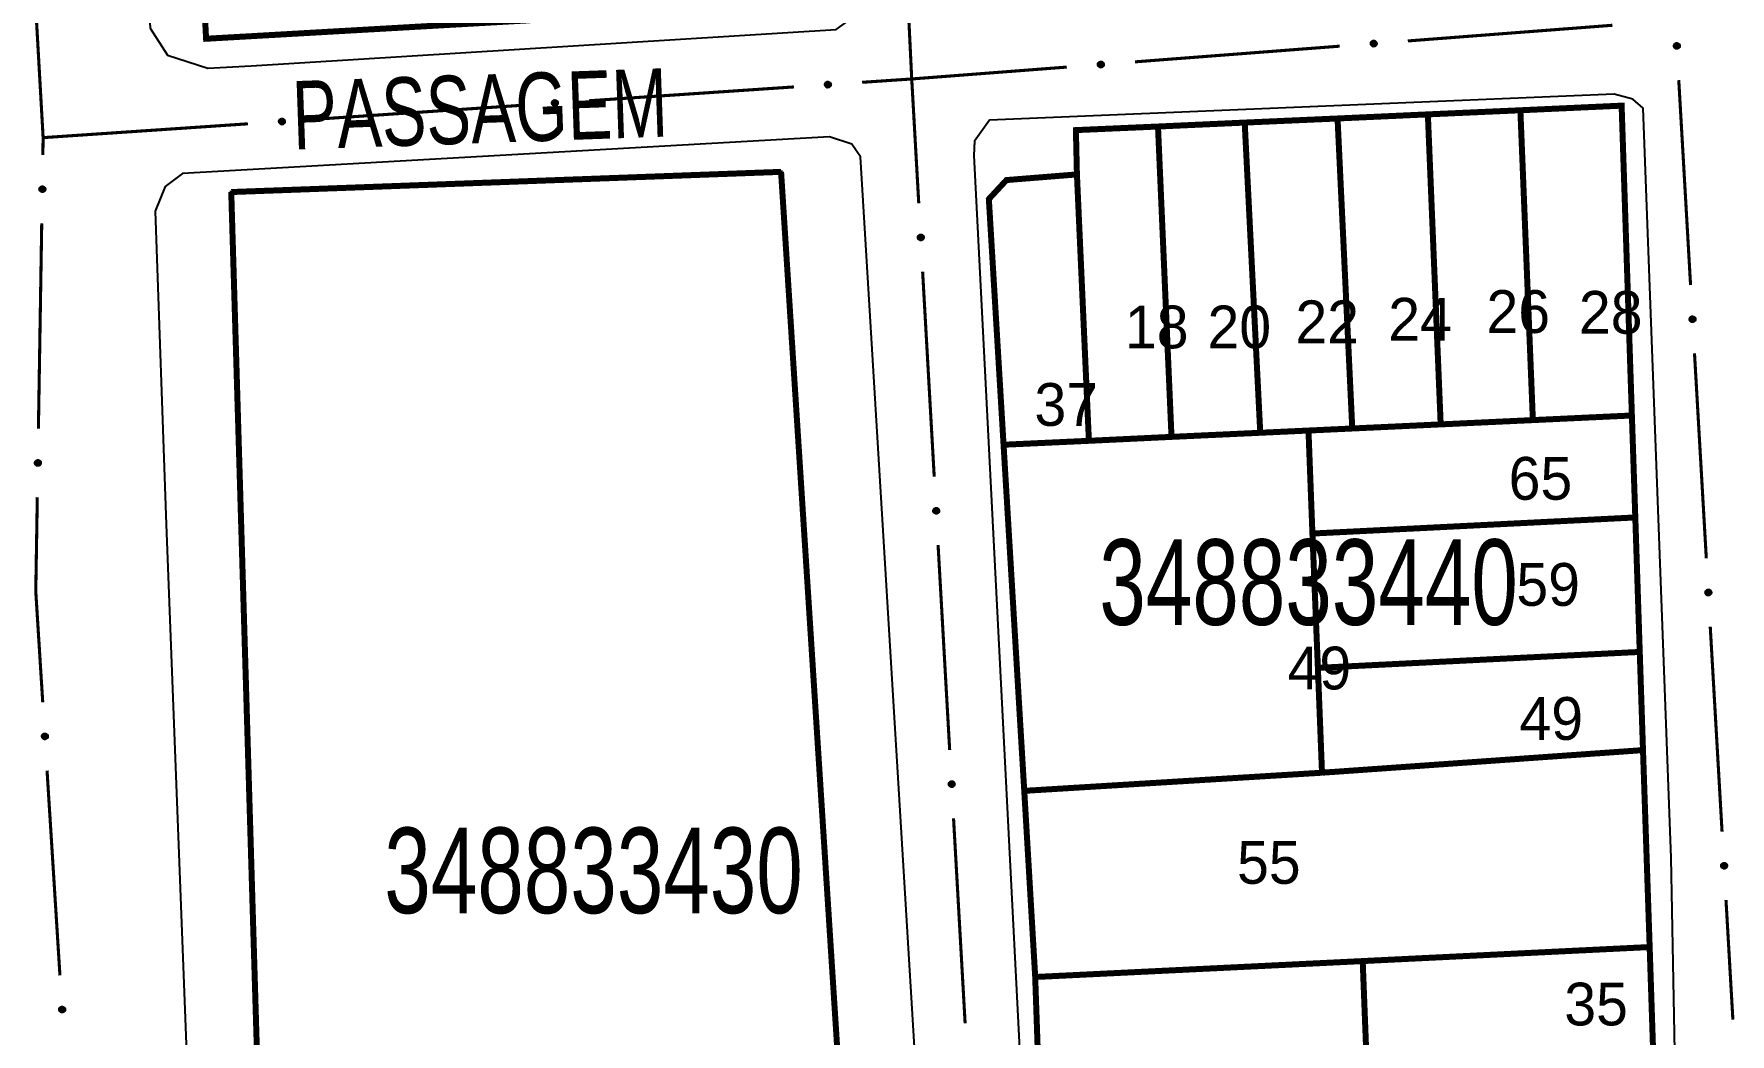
# Model space of a CAD drawing. Extents: x 202481 to 204056, y 4838981 to 4840330.
# Drawn here: x 203095.9 to 203195.1, y 4839928.5 to 4839987 of the extents above; entities that cross this region are included whole.
import ezdxf
from ezdxf.enums import TextEntityAlignment as Align

# ---------------------------------------------------------------- set-up
doc = ezdxf.new("R2010")
doc.units = 0
doc.header["$LTSCALE"] = 1.5
doc.header["$MEASUREMENT"] = 0
for name, color, linetype in [('CD_MALHA_LOTES', 7, 'CONTINUOUS'), ('CD_TXT_QUADRA', 7, 'CONTINUOUS'), ('RU-QUADRA', 210, 'CONTINUOUS'), ('SV-EIXO-RUA-PAV', 20, 'CONTINUOUS'), ('SV-RUA-PAVIM', 7, 'CONTINUOUS'), ('SV-TXT-RUA-PAV', 7, 'CONTINUOUS'), ('Th_NmrPort', 1, 'CONTINUOUS')]:
    doc.layers.add(name, color=color, linetype=linetype)
doc.styles.add('ARIAL', font='ARIAL.SHX')

msp = doc.modelspace()

# ---------------------------------------------------------------- linework, layer by layer
at = {"layer": 'CD_MALHA_LOTES', "linetype": 'Continuous', "const_width": 0.35, "flags": 128}
for points in [[(203124.92, 4839987.77), (203105.98, 4839986.69), (203105.65, 4839992.89)], [(203172.14, 4839982.03), (203177.42, 4839982.27)], [(203177.42, 4839982.27), (203182.83, 4839982.51)], [(203178.17, 4839964.15), (203177.42, 4839982.27)], [(203182.83, 4839982.51), (203188.75, 4839982.78), (203189.35, 4839964.67)], [(203183.56, 4839964.4), (203182.83, 4839982.51)], [(203156.9, 4839978.76), (203156.84, 4839981.35), (203161.64, 4839981.56)], [(203161.64, 4839981.56), (203166.71, 4839981.79)], [(203162.43, 4839963.42), (203161.64, 4839981.56)], [(203166.71, 4839981.79), (203172.14, 4839982.03)], [(203167.62, 4839963.66), (203166.71, 4839981.79)], [(203173, 4839963.91), (203172.14, 4839982.03)], [(203107.45, 4839977.73), (203139.6, 4839978.91)], [(203139.6, 4839978.91), (203144.76, 4839898.41)], [(203152.61, 4839962.96), (203151.75, 4839977.32), (203152.78, 4839978.43), (203156.9, 4839978.76)], [(203157.6, 4839963.19), (203156.9, 4839978.76)], [(203144.76, 4839898.41), (203109.83, 4839898.11), (203107.45, 4839977.73)], [(203183.56, 4839964.4), (203178.17, 4839964.15)], [(203189.35, 4839964.67), (203183.56, 4839964.4)], [(203189.35, 4839964.67), (203189.55, 4839958.71)], [(203162.43, 4839963.42), (203157.6, 4839963.19)], [(203167.62, 4839963.66), (203162.43, 4839963.42)], [(203170.44, 4839963.79), (203167.62, 4839963.66)], [(203170.44, 4839963.79), (203173, 4839963.91)], [(203170.67, 4839957.77), (203170.44, 4839963.79)], [(203178.17, 4839964.15), (203173, 4839963.91)], [(203157.6, 4839963.19), (203152.61, 4839962.96)], [(203152.61, 4839962.96), (203153.82, 4839942.73)], [(203170.67, 4839957.77), (203189.55, 4839958.71)], [(203189.55, 4839958.71), (203189.81, 4839950.85)], [(203170.99, 4839949.92), (203170.67, 4839957.77)], [(203170.99, 4839949.92), (203189.81, 4839950.85)], [(203189.81, 4839950.85), (203190, 4839945.11)], [(203171.23, 4839943.79), (203170.99, 4839949.92)], [(203190, 4839945.11), (203171.23, 4839943.79)], [(203190, 4839945.11), (203190.39, 4839933.6)], [(203153.82, 4839942.73), (203171.23, 4839943.79)], [(203154.46, 4839931.85), (203153.82, 4839942.73)], [(203173.61, 4839932.78), (203174.82, 4839932.84), (203190.39, 4839933.6)], [(203190.39, 4839933.6), (203190.58, 4839927.87)], [(203154.46, 4839931.85), (203173.61, 4839932.78)], [(203173.81, 4839927.63), (203173.61, 4839932.78)], [(203154.94, 4839917.94), (203154.46, 4839931.85)]]:
    msp.add_lwpolyline(points, dxfattribs=at)
at = {"layer": 'RU-QUADRA', "linetype": 'Continuous', "const_width": 0.18, "flags": 128}
for points in [[(203124.92, 4839987.77), (203105.98, 4839986.69), (203105.65, 4839992.89)], [(203190.58, 4839927.87), (203190.39, 4839933.6), (203190, 4839945.11), (203189.81, 4839950.85), (203189.55, 4839958.71), (203189.35, 4839964.67), (203188.75, 4839982.78), (203182.83, 4839982.51), (203177.42, 4839982.27), (203172.14, 4839982.03), (203166.71, 4839981.79), (203161.64, 4839981.56), (203156.84, 4839981.35), (203156.9, 4839978.76), (203152.78, 4839978.43), (203151.75, 4839977.32), (203152.61, 4839962.96), (203153.82, 4839942.73), (203154.46, 4839931.85), (203154.94, 4839917.94)]]:
    msp.add_lwpolyline(points, dxfattribs=at)
msp.add_lwpolyline([(203107.45, 4839977.73), (203108.47, 4839977.77), (203139.6, 4839978.91), (203140.4, 4839966.51), (203141.83, 4839944.51), (203142.53, 4839933.67), (203143.64, 4839916.68), (203144.76, 4839898.41), (203109.83, 4839898.11)], close=True, dxfattribs=at)
at = {"layer": 'SV-EIXO-RUA-PAV', "const_width": 0.18}
for points in [[(203095.827667, 4839991.874608), (203096.394338, 4839981.890677)], [(203147.011803, 4839989.052355), (203147.205277, 4839985.057036)], [(203176.24934, 4839986.561993), (203188.214292, 4839987.478458)], [(203160.296069, 4839985.34004), (203172.261022, 4839986.256505)], [(203144.340916, 4839984.144218), (203146.336371, 4839984.278977)], [(203146.336371, 4839984.278977), (203147.24, 4839984.34)], [(203147.205277, 4839985.057036), (203147.24, 4839984.34)], [(203147.24, 4839984.34), (203156.307752, 4839985.034551)], [(203147.24, 4839984.34), (203147.651316, 4839977.069502)], [(203192.091079, 4839984.271111), (203192.78154, 4839972.290991)], [(203128.377277, 4839983.066145), (203140.350006, 4839983.874699)], [(203112.413639, 4839981.988073), (203124.386368, 4839982.796627)], [(203096.394338, 4839981.890677), (203096.45, 4839980.91)], [(203096.45, 4839980.91), (203108.422729, 4839981.718554)], [(203096.45, 4839980.91), (203096.433506, 4839979.892389)], [(203096.368683, 4839975.892914), (203096.174211, 4839963.89449)], [(203147.877248, 4839973.075888), (203148.555045, 4839961.095045)], [(203193.011694, 4839968.297618), (203193.702156, 4839956.317499)], [(203096.109388, 4839959.895015), (203096.028358, 4839954.895672)], [(203148.780977, 4839957.101431), (203149.458773, 4839945.120588)], [(203096.028358, 4839954.895672), (203096.02, 4839954.38)], [(203096.02, 4839954.38), (203096.427667, 4839947.908567)], [(203193.93231, 4839952.324125), (203194.622772, 4839940.344006)], [(203096.679148, 4839943.916481), (203097.433592, 4839931.94022)], [(203149.684705, 4839941.126974), (203150.362501, 4839929.146131)], [(203194.852926, 4839936.350633), (203195.255696, 4839929.36223)]]:
    msp.add_lwpolyline(points, dxfattribs=at)
at = {"layer": 'SV-EIXO-RUA-PAV'}
for points in [[(203174.103513, 4839986.508035), (203174.134825, 4839986.545606), (203174.169419, 4839986.571493), (203174.204486, 4839986.58478), (203174.238536, 4839986.588441), (203174.273793, 4839986.588263), (203174.309299, 4839986.580242), (203174.346735, 4839986.562609), (203174.384645, 4839986.531464), (203174.408835, 4839986.494282), (203174.423701, 4839986.460599), (203174.429563, 4839986.425314), (203174.428816, 4839986.391067), (203174.419264, 4839986.354461), (203174.401025, 4839986.316697), (203174.368784, 4839986.279336), (203174.334695, 4839986.254189), (203174.300438, 4839986.242228), (203174.264927, 4839986.236559), (203174.228935, 4839986.237172), (203174.194127, 4839986.245247), (203174.156138, 4839986.26368), (203174.119684, 4839986.29599), (203174.094215, 4839986.329704), (203174.081776, 4839986.363783), (203174.076982, 4839986.39887), (203174.076731, 4839986.434234), (203174.083309, 4839986.470261), (203174.103513, 4839986.508035)], [(203192.077633, 4839986.417574), (203192.114606, 4839986.385558), (203192.139836, 4839986.350482), (203192.152459, 4839986.315169), (203192.155477, 4839986.281056), (203192.154633, 4839986.24581), (203192.145943, 4839986.210461), (203192.127607, 4839986.173364), (203192.095751, 4839986.13605), (203192.05812, 4839986.112566), (203192.024162, 4839986.098338), (203191.988773, 4839986.093143), (203191.954546, 4839986.094536), (203191.918126, 4839986.104778), (203191.880714, 4839986.123726), (203191.843968, 4839986.156667), (203191.819469, 4839986.191224), (203191.808156, 4839986.2257), (203191.803159, 4839986.261312), (203191.804451, 4839986.297286), (203191.813182, 4839986.331936), (203191.832328, 4839986.36957), (203191.865321, 4839986.405407), (203191.899509, 4839986.430236), (203191.933817, 4839986.442029), (203191.968988, 4839986.44616), (203192.00435, 4839986.445744), (203192.040247, 4839986.438487), (203192.077633, 4839986.417574)], [(203158.150243, 4839985.286081), (203158.181555, 4839985.323653), (203158.216149, 4839985.34954), (203158.251216, 4839985.362827), (203158.285266, 4839985.366488), (203158.320523, 4839985.36631), (203158.356029, 4839985.358289), (203158.393465, 4839985.340656), (203158.431374, 4839985.30951), (203158.455565, 4839985.272329), (203158.47043, 4839985.238646), (203158.476292, 4839985.203361), (203158.475546, 4839985.169114), (203158.465993, 4839985.132507), (203158.447754, 4839985.094744), (203158.415513, 4839985.057383), (203158.381424, 4839985.032236), (203158.347168, 4839985.020275), (203158.311657, 4839985.014606), (203158.275665, 4839985.015219), (203158.240857, 4839985.023294), (203158.202868, 4839985.041727), (203158.166414, 4839985.074037), (203158.140945, 4839985.107751), (203158.128506, 4839985.14183), (203158.123712, 4839985.176916), (203158.123461, 4839985.212281), (203158.130038, 4839985.248308), (203158.150243, 4839985.286081)], [(203142.19469, 4839984.109608), (203142.22634, 4839984.146895), (203142.261165, 4839984.17247), (203142.296351, 4839984.18544), (203142.330433, 4839984.188794), (203142.365686, 4839984.188298), (203142.401119, 4839984.179957), (203142.438395, 4839984.161987), (203142.476022, 4839984.130501), (203142.499876, 4839984.093104), (203142.514437, 4839984.059288), (203142.519981, 4839984.023951), (203142.518925, 4839983.989712), (203142.509044, 4839983.953193), (203142.490465, 4839983.915596), (203142.457888, 4839983.878527), (203142.423574, 4839983.853688), (203142.389211, 4839983.842036), (203142.35365, 4839983.836688), (203142.317665, 4839983.837626), (203142.282931, 4839983.846014), (203142.24511, 4839983.864789), (203142.208949, 4839983.897426), (203142.183785, 4839983.931368), (203142.171654, 4839983.965558), (203142.167177, 4839984.000686), (203142.167244, 4839984.036051), (203142.174146, 4839984.072018), (203142.19469, 4839984.109608)], [(203126.231051, 4839983.031535), (203126.262701, 4839983.068822), (203126.297527, 4839983.094397), (203126.332713, 4839983.107367), (203126.366794, 4839983.110721), (203126.402048, 4839983.110226), (203126.43748, 4839983.101884), (203126.474756, 4839983.083915), (203126.512383, 4839983.052429), (203126.536237, 4839983.015031), (203126.550799, 4839982.981215), (203126.556342, 4839982.945879), (203126.555287, 4839982.91164), (203126.545405, 4839982.875121), (203126.526826, 4839982.837523), (203126.49425, 4839982.800454), (203126.459935, 4839982.775616), (203126.425572, 4839982.763964), (203126.390012, 4839982.758616), (203126.354027, 4839982.759553), (203126.319293, 4839982.767942), (203126.281472, 4839982.786716), (203126.24531, 4839982.819354), (203126.220146, 4839982.853295), (203126.208015, 4839982.887486), (203126.203538, 4839982.922614), (203126.203605, 4839982.957979), (203126.210507, 4839982.993946), (203126.231051, 4839983.031535)], [(203110.267413, 4839981.953463), (203110.299062, 4839981.99075), (203110.333888, 4839982.016325), (203110.369074, 4839982.029295), (203110.403156, 4839982.032649), (203110.438409, 4839982.032153), (203110.473842, 4839982.023812), (203110.511117, 4839982.005842), (203110.548744, 4839981.974356), (203110.572598, 4839981.936958), (203110.58716, 4839981.903143), (203110.592703, 4839981.867806), (203110.591648, 4839981.833567), (203110.581766, 4839981.797048), (203110.563187, 4839981.759451), (203110.530611, 4839981.722382), (203110.496297, 4839981.697543), (203110.461934, 4839981.685891), (203110.426373, 4839981.680543), (203110.390388, 4839981.681481), (203110.355654, 4839981.689869), (203110.317833, 4839981.708644), (203110.281672, 4839981.741281), (203110.256508, 4839981.775223), (203110.244376, 4839981.809413), (203110.239899, 4839981.844541), (203110.239966, 4839981.879906), (203110.246869, 4839981.915873), (203110.267413, 4839981.953463)], [(203096.513489, 4839978.034529), (203096.548002, 4839977.999875), (203096.570578, 4839977.963035), (203096.580564, 4839977.926888), (203096.581059, 4839977.892646), (203096.57762, 4839977.857557), (203096.566347, 4839977.822945), (203096.545327, 4839977.787301), (203096.510807, 4839977.752436), (203096.471547, 4839977.731789), (203096.436634, 4839977.720103), (203096.400957, 4839977.717531), (203096.366926, 4839977.721443), (203096.33136, 4839977.734341), (203096.295447, 4839977.755996), (203096.261228, 4839977.791555), (203096.239343, 4839977.827825), (203096.230603, 4839977.863041), (203096.228244, 4839977.898924), (203096.232184, 4839977.934705), (203096.243446, 4839977.968617), (203096.265314, 4839978.004737), (203096.300858, 4839978.038046), (203096.336783, 4839978.060286), (203096.371868, 4839978.069519), (203096.407247, 4839978.071046), (203096.442483, 4839978.068024), (203096.477747, 4839978.058142), (203096.513489, 4839978.034529)], [(203147.866072, 4839975.222364), (203147.903011, 4839975.190309), (203147.928204, 4839975.155206), (203147.940789, 4839975.119881), (203147.943771, 4839975.085765), (203147.942891, 4839975.050519), (203147.934163, 4839975.015179), (203147.915788, 4839974.978102), (203147.883892, 4839974.940821), (203147.846237, 4839974.917377), (203147.812264, 4839974.903185), (203147.776869, 4839974.898028), (203147.742643, 4839974.899457), (203147.706235, 4839974.909737), (203147.668842, 4839974.928725), (203147.632131, 4839974.961704), (203147.607669, 4839974.996288), (203147.596393, 4839975.030776), (203147.591433, 4839975.066392), (203147.592763, 4839975.102365), (203147.601531, 4839975.137006), (203147.620717, 4839975.174619), (203147.653747, 4839975.210422), (203147.687961, 4839975.235214), (203147.722282, 4839975.246972), (203147.757457, 4839975.251065), (203147.792819, 4839975.250611), (203147.828709, 4839975.243317), (203147.866072, 4839975.222364)], [(203192.998248, 4839970.444081), (203193.035222, 4839970.412065), (203193.060452, 4839970.376989), (203193.073075, 4839970.341677), (203193.076092, 4839970.307564), (203193.075249, 4839970.272317), (203193.066559, 4839970.236968), (203193.048223, 4839970.199872), (203193.016367, 4839970.162557), (203192.978736, 4839970.139073), (203192.944778, 4839970.124845), (203192.909388, 4839970.119651), (203192.875162, 4839970.121044), (203192.838742, 4839970.131285), (203192.80133, 4839970.150234), (203192.764584, 4839970.183174), (203192.740085, 4839970.217732), (203192.728772, 4839970.252208), (203192.723775, 4839970.287819), (203192.725067, 4839970.323793), (203192.733798, 4839970.358443), (203192.752944, 4839970.396077), (203192.785937, 4839970.431915), (203192.820125, 4839970.456743), (203192.854433, 4839970.468537), (203192.889604, 4839970.472667), (203192.924966, 4839970.472251), (203192.960863, 4839970.464995), (203192.998248, 4839970.444081)], [(203096.254194, 4839962.03663), (203096.288707, 4839962.001977), (203096.311283, 4839961.965136), (203096.321269, 4839961.928989), (203096.321764, 4839961.894747), (203096.318325, 4839961.859658), (203096.307052, 4839961.825046), (203096.286032, 4839961.789402), (203096.251512, 4839961.754537), (203096.212252, 4839961.73389), (203096.177339, 4839961.722205), (203096.141662, 4839961.719632), (203096.107631, 4839961.723545), (203096.072065, 4839961.736443), (203096.036152, 4839961.758097), (203096.001933, 4839961.793657), (203095.980048, 4839961.829926), (203095.971308, 4839961.865142), (203095.968949, 4839961.901025), (203095.972889, 4839961.936806), (203095.984151, 4839961.970718), (203096.006019, 4839962.006838), (203096.041563, 4839962.040147), (203096.077488, 4839962.062387), (203096.112573, 4839962.07162), (203096.147952, 4839962.073147), (203096.183188, 4839962.070126), (203096.218452, 4839962.060243), (203096.254194, 4839962.03663)], [(203148.7698, 4839959.247907), (203148.80674, 4839959.215852), (203148.831932, 4839959.180749), (203148.844518, 4839959.145424), (203148.8475, 4839959.111308), (203148.846619, 4839959.076062), (203148.837891, 4839959.040722), (203148.819516, 4839959.003645), (203148.787621, 4839958.966364), (203148.749965, 4839958.94292), (203148.715992, 4839958.928728), (203148.680597, 4839958.923571), (203148.646372, 4839958.925), (203148.609963, 4839958.93528), (203148.572571, 4839958.954268), (203148.535859, 4839958.987247), (203148.511397, 4839959.021831), (203148.500121, 4839959.056319), (203148.495161, 4839959.091936), (203148.496492, 4839959.127908), (203148.505259, 4839959.162549), (203148.524445, 4839959.200162), (203148.557476, 4839959.235965), (203148.59169, 4839959.260757), (203148.626011, 4839959.272515), (203148.661185, 4839959.276608), (203148.696548, 4839959.276155), (203148.732437, 4839959.26886), (203148.7698, 4839959.247907)], [(203193.918864, 4839954.470588), (203193.955838, 4839954.438573), (203193.981068, 4839954.403496), (203193.99369, 4839954.368184), (203193.996708, 4839954.334071), (203193.995865, 4839954.298824), (203193.987174, 4839954.263476), (203193.968838, 4839954.226379), (203193.936983, 4839954.189064), (203193.899352, 4839954.16558), (203193.865394, 4839954.151353), (203193.830004, 4839954.146158), (203193.795777, 4839954.147551), (203193.759358, 4839954.157792), (203193.721946, 4839954.176741), (203193.685199, 4839954.209681), (203193.6607, 4839954.244239), (203193.649388, 4839954.278715), (203193.644391, 4839954.314327), (203193.645683, 4839954.350301), (203193.654414, 4839954.38495), (203193.67356, 4839954.422584), (203193.706553, 4839954.458422), (203193.740741, 4839954.48325), (203193.775049, 4839954.495044), (203193.810219, 4839954.499174), (203193.845582, 4839954.498758), (203193.881479, 4839954.491502), (203193.918864, 4839954.470588)], [(203096.654237, 4839946.062841), (203096.691381, 4839946.031023), (203096.716798, 4839945.996082), (203096.729609, 4839945.960838), (203096.732809, 4839945.926742), (203096.732154, 4839945.891491), (203096.723653, 4839945.856096), (203096.705515, 4839945.818902), (203096.673859, 4839945.781418), (203096.636354, 4839945.757733), (203096.602473, 4839945.743325), (203096.567112, 4839945.737941), (203096.532878, 4839945.739151), (203096.496404, 4839945.749198), (203096.458891, 4839945.767946), (203096.421969, 4839945.80069), (203096.397286, 4839945.835116), (203096.38579, 4839945.869531), (203096.380602, 4839945.905116), (203096.381702, 4839945.941096), (203096.390248, 4839945.975792), (203096.409193, 4839946.013528), (203096.441994, 4839946.049541), (203096.476049, 4839946.074552), (203096.510293, 4839946.086528), (203096.545441, 4839946.090847), (203096.580806, 4839946.090619), (203096.616741, 4839946.083555), (203096.654237, 4839946.062841)], [(203149.673528, 4839943.27345), (203149.710468, 4839943.241395), (203149.735661, 4839943.206292), (203149.748246, 4839943.170967), (203149.751228, 4839943.136851), (203149.750347, 4839943.101605), (203149.741619, 4839943.066265), (203149.723244, 4839943.029188), (203149.691349, 4839942.991907), (203149.653693, 4839942.968463), (203149.619721, 4839942.954271), (203149.584325, 4839942.949114), (203149.5501, 4839942.950543), (203149.513691, 4839942.960823), (203149.476299, 4839942.979811), (203149.439588, 4839943.01279), (203149.415125, 4839943.047374), (203149.403849, 4839943.081862), (203149.39889, 4839943.117479), (203149.40022, 4839943.153451), (203149.408987, 4839943.188092), (203149.428173, 4839943.225705), (203149.461204, 4839943.261508), (203149.495418, 4839943.2863), (203149.529739, 4839943.298058), (203149.564914, 4839943.302151), (203149.600276, 4839943.301698), (203149.636165, 4839943.294403), (203149.673528, 4839943.27345)], [(203194.83948, 4839938.497096), (203194.876454, 4839938.46508), (203194.901684, 4839938.430004), (203194.914306, 4839938.394691), (203194.917324, 4839938.360579), (203194.916481, 4839938.325332), (203194.90779, 4839938.289983), (203194.889454, 4839938.252887), (203194.857599, 4839938.215572), (203194.819968, 4839938.192088), (203194.78601, 4839938.17786), (203194.75062, 4839938.172665), (203194.716393, 4839938.174058), (203194.679974, 4839938.1843), (203194.642561, 4839938.203248), (203194.605815, 4839938.236189), (203194.581316, 4839938.270746), (203194.570004, 4839938.305223), (203194.565006, 4839938.340834), (203194.566299, 4839938.376808), (203194.575029, 4839938.411458), (203194.594176, 4839938.449092), (203194.627168, 4839938.484929), (203194.661356, 4839938.509758), (203194.695665, 4839938.521551), (203194.730835, 4839938.525682), (203194.766198, 4839938.525266), (203194.802095, 4839938.518009), (203194.83948, 4839938.497096)], [(203097.660162, 4839930.094494), (203097.697306, 4839930.062676), (203097.722723, 4839930.027735), (203097.735534, 4839929.992491), (203097.738734, 4839929.958394), (203097.738079, 4839929.923144), (203097.729577, 4839929.887749), (203097.71144, 4839929.850555), (203097.679784, 4839929.813071), (203097.642279, 4839929.789386), (203097.608397, 4839929.774977), (203097.573036, 4839929.769593), (203097.538802, 4839929.770804), (203097.502328, 4839929.78085), (203097.464815, 4839929.799599), (203097.427894, 4839929.832342), (203097.403211, 4839929.866769), (203097.391714, 4839929.901184), (203097.386527, 4839929.936768), (203097.387627, 4839929.972749), (203097.396172, 4839930.007445), (203097.415117, 4839930.04518), (203097.447918, 4839930.081194), (203097.481973, 4839930.106204), (203097.516218, 4839930.118181), (203097.551366, 4839930.122499), (203097.58673, 4839930.122272), (203097.622665, 4839930.115207), (203097.660162, 4839930.094494)]]:
    msp.add_lwpolyline(points, close=True, dxfattribs=at)
for points in [[(203174.076731, 4839986.434234), (203174.408835, 4839986.494282)], [(203174.076982, 4839986.39887), (203174.423701, 4839986.460599)], [(203174.080549, 4839986.417933), (203174.411171, 4839986.478839)], [(203174.081776, 4839986.363783), (203174.429563, 4839986.425314)], [(203174.082003, 4839986.381094), (203174.425078, 4839986.440217)], [(203174.083309, 4839986.470261), (203174.384645, 4839986.531464)], [(203174.084747, 4839986.452468), (203174.392136, 4839986.512962)], [(203174.091515, 4839986.346242), (203174.426218, 4839986.40746)], [(203174.094215, 4839986.329704), (203174.428816, 4839986.391067)], [(203174.094386, 4839986.487419), (203174.36232, 4839986.544892)], [(203174.103513, 4839986.508035), (203174.346735, 4839986.562609)], [(203174.10919, 4839986.312014), (203174.419404, 4839986.371357)], [(203174.119684, 4839986.29599), (203174.419264, 4839986.354461)], [(203174.1214, 4839986.527807), (203174.320675, 4839986.570441)], [(203174.134825, 4839986.545606), (203174.309299, 4839986.580242)], [(203174.141623, 4839986.281654), (203174.407148, 4839986.334836)], [(203174.154482, 4839986.560448), (203174.282795, 4839986.582593)], [(203174.156138, 4839986.26368), (203174.401025, 4839986.316697)], [(203174.169419, 4839986.571493), (203174.273793, 4839986.588263)], [(203174.180442, 4839986.257257), (203174.377204, 4839986.296961)], [(203174.194127, 4839986.245247), (203174.368784, 4839986.279336)], [(203174.21581, 4839986.242175), (203174.345379, 4839986.265785)], [(203191.804451, 4839986.297286), (203191.819469, 4839986.191224)], [(203191.809701, 4839986.310315), (203191.830861, 4839986.180323)], [(203191.813182, 4839986.331936), (203191.843968, 4839986.156667)], [(203191.825447, 4839986.345392), (203191.861431, 4839986.147915)], [(203191.832328, 4839986.36957), (203191.880714, 4839986.123726)], [(203191.850573, 4839986.383743), (203191.898734, 4839986.117262)], [(203191.865321, 4839986.405407), (203191.918126, 4839986.104778)], [(203191.88154, 4839986.415597), (203191.935016, 4839986.104318)], [(203191.899509, 4839986.430236), (203191.954546, 4839986.094536)], [(203191.916095, 4839986.432623), (203191.970985, 4839986.096824)], [(203191.933817, 4839986.442029), (203191.988773, 4839986.093143)], [(203191.951121, 4839986.441476), (203192.003758, 4839986.097346)], [(203191.968988, 4839986.44616), (203192.024162, 4839986.098338)], [(203191.987981, 4839986.442234), (203192.042635, 4839986.110521)], [(203192.00435, 4839986.445744), (203192.05812, 4839986.112566)], [(203192.02243, 4839986.437385), (203192.077112, 4839986.128909)], [(203192.040247, 4839986.438487), (203192.095751, 4839986.13605)], [(203192.057193, 4839986.427088), (203192.109598, 4839986.158117)], [(203192.077633, 4839986.417574), (203192.127607, 4839986.173364)], [(203192.097064, 4839986.399316), (203192.135929, 4839986.199272)], [(203192.114606, 4839986.385558), (203192.145943, 4839986.210461)], [(203192.129075, 4839986.365625), (203192.148794, 4839986.236916)], [(203192.139836, 4839986.350482), (203192.154633, 4839986.24581)], [(203158.123461, 4839985.212281), (203158.455565, 4839985.272329)], [(203158.130038, 4839985.248308), (203158.431374, 4839985.30951)], [(203158.131477, 4839985.230515), (203158.438865, 4839985.291009)], [(203158.141116, 4839985.265466), (203158.409049, 4839985.322938)], [(203158.150243, 4839985.286081), (203158.393465, 4839985.340656)], [(203158.16813, 4839985.305854), (203158.367405, 4839985.348488)], [(203158.181555, 4839985.323653), (203158.356029, 4839985.358289)], [(203158.201211, 4839985.338495), (203158.329524, 4839985.36064)], [(203158.216149, 4839985.34954), (203158.320523, 4839985.36631)], [(203174.228935, 4839986.237172), (203174.334695, 4839986.254189)], [(203158.123712, 4839985.176916), (203158.47043, 4839985.238646)], [(203158.127279, 4839985.19598), (203158.457901, 4839985.256886)], [(203158.128506, 4839985.14183), (203158.476292, 4839985.203361)], [(203158.128732, 4839985.159141), (203158.471808, 4839985.218264)], [(203158.138244, 4839985.124288), (203158.472948, 4839985.185507)], [(203158.140945, 4839985.107751), (203158.475546, 4839985.169114)], [(203158.15592, 4839985.090061), (203158.466134, 4839985.149403)], [(203158.166414, 4839985.074037), (203158.465993, 4839985.132507)], [(203158.188353, 4839985.059701), (203158.453878, 4839985.112883)], [(203158.202868, 4839985.041727), (203158.447754, 4839985.094744)], [(203158.227172, 4839985.035304), (203158.423934, 4839985.075008)], [(203158.240857, 4839985.023294), (203158.415513, 4839985.057383)], [(203158.26254, 4839985.020222), (203158.392109, 4839985.043832)], [(203158.275665, 4839985.015219), (203158.381424, 4839985.032236)], [(203142.167177, 4839984.000686), (203142.514437, 4839984.059288)], [(203142.167244, 4839984.036051), (203142.499876, 4839984.093104)], [(203142.170915, 4839984.019717), (203142.502073, 4839984.07764)], [(203142.171654, 4839983.965558), (203142.519981, 4839984.023951)], [(203142.172036, 4839983.982867), (203142.515631, 4839984.038894)], [(203142.174146, 4839984.072018), (203142.476022, 4839984.130501)], [(203142.175424, 4839984.054212), (203142.483345, 4839984.111933)], [(203142.181234, 4839983.94793), (203142.516476, 4839984.006128)], [(203142.183785, 4839983.931368), (203142.518925, 4839983.989712)], [(203142.185378, 4839984.089075), (203142.453819, 4839984.14413)], [(203142.19469, 4839984.109608), (203142.438395, 4839984.161987)], [(203142.1986, 4839983.913544), (203142.509336, 4839983.970087)], [(203142.208949, 4839983.897426), (203142.509044, 4839983.953193)], [(203142.212755, 4839984.129218), (203142.412407, 4839984.170054)], [(203142.22634, 4839984.146895), (203142.401119, 4839984.179957)], [(203142.230758, 4839983.882893), (203142.496751, 4839983.933679)], [(203142.24511, 4839983.864789), (203142.490465, 4839983.915596)], [(203142.246129, 4839984.16156), (203142.374637, 4839984.182547)], [(203142.261165, 4839984.17247), (203142.365686, 4839984.188298)], [(203142.269355, 4839983.858147), (203142.466467, 4839983.896075)], [(203142.282931, 4839983.846014), (203142.457888, 4839983.878527)], [(203142.304586, 4839983.842747), (203142.434363, 4839983.865187)], [(203142.317665, 4839983.837626), (203142.423574, 4839983.853688)], [(203126.203538, 4839982.922614), (203126.550799, 4839982.981215)], [(203126.203605, 4839982.957979), (203126.536237, 4839983.015031)], [(203126.207277, 4839982.941645), (203126.538434, 4839982.999567)], [(203126.208015, 4839982.887486), (203126.556342, 4839982.945879)], [(203126.208398, 4839982.904794), (203126.551992, 4839982.960821)], [(203126.210507, 4839982.993946), (203126.512383, 4839983.052429)], [(203126.211785, 4839982.97614), (203126.519707, 4839983.033861)], [(203126.217595, 4839982.869857), (203126.552837, 4839982.928055)], [(203126.220146, 4839982.853295), (203126.555287, 4839982.91164)], [(203126.221739, 4839983.011003), (203126.49018, 4839983.066057)], [(203126.231051, 4839983.031535), (203126.474756, 4839983.083915)], [(203126.234961, 4839982.835471), (203126.545698, 4839982.892015)], [(203126.24531, 4839982.819354), (203126.545405, 4839982.875121)], [(203126.249116, 4839983.051145), (203126.448768, 4839983.091981)], [(203126.262701, 4839983.068822), (203126.43748, 4839983.101884)], [(203126.267119, 4839982.80482), (203126.533112, 4839982.855606)], [(203126.281472, 4839982.786716), (203126.526826, 4839982.837523)], [(203126.282491, 4839983.083487), (203126.410998, 4839983.104474)], [(203126.297527, 4839983.094397), (203126.402048, 4839983.110226)], [(203126.305716, 4839982.780074), (203126.502829, 4839982.818003)], [(203126.319293, 4839982.767942), (203126.49425, 4839982.800454)], [(203126.340947, 4839982.764674), (203126.470724, 4839982.787115)], [(203126.354027, 4839982.759553), (203126.459935, 4839982.775616)], [(203110.239899, 4839981.844541), (203110.58716, 4839981.903143)], [(203110.239966, 4839981.879906), (203110.572598, 4839981.936958)], [(203110.243638, 4839981.863572), (203110.574796, 4839981.921495)], [(203110.244376, 4839981.809413), (203110.592703, 4839981.867806)], [(203110.244759, 4839981.826722), (203110.588353, 4839981.882749)], [(203110.246869, 4839981.915873), (203110.548744, 4839981.974356)], [(203110.248146, 4839981.898067), (203110.556068, 4839981.955788)], [(203110.253956, 4839981.791784), (203110.589198, 4839981.849983)], [(203110.256508, 4839981.775223), (203110.591648, 4839981.833567)], [(203110.258101, 4839981.93293), (203110.526541, 4839981.987985)], [(203110.267413, 4839981.953463), (203110.511117, 4839982.005842)], [(203110.271323, 4839981.757399), (203110.582059, 4839981.813942)], [(203110.281672, 4839981.741281), (203110.581766, 4839981.797048)], [(203110.285478, 4839981.973073), (203110.485129, 4839982.013908)], [(203110.299062, 4839981.99075), (203110.473842, 4839982.023812)], [(203110.30348, 4839981.726747), (203110.569474, 4839981.777534)], [(203110.317833, 4839981.708644), (203110.563187, 4839981.759451)], [(203110.318852, 4839982.005415), (203110.447359, 4839982.026402)], [(203110.333888, 4839982.016325), (203110.438409, 4839982.032153)], [(203110.342078, 4839981.702001), (203110.53919, 4839981.73993)], [(203110.355654, 4839981.689869), (203110.530611, 4839981.722382)], [(203110.377308, 4839981.686601), (203110.507085, 4839981.709042)], [(203110.390388, 4839981.681481), (203110.496297, 4839981.697543)], [(203096.232184, 4839977.934705), (203096.239343, 4839977.827825)], [(203096.23838, 4839977.947311), (203096.249901, 4839977.816113)], [(203096.243446, 4839977.968617), (203096.261228, 4839977.791555)], [(203096.256669, 4839977.981132), (203096.277999, 4839977.78154)], [(203096.265314, 4839978.004737), (203096.295447, 4839977.755996)], [(203096.284553, 4839978.017527), (203096.312941, 4839977.748221)], [(203096.300858, 4839978.038046), (203096.33136, 4839977.734341)], [(203096.317784, 4839978.047012), (203096.348171, 4839977.732638)], [(203096.336783, 4839978.060286), (203096.366926, 4839977.721443)], [(203096.3535, 4839978.061445), (203096.383489, 4839977.722513)], [(203096.371868, 4839978.069519), (203096.400957, 4839977.717531)], [(203096.389084, 4839978.067692), (203096.416211, 4839977.720618)], [(203096.407247, 4839978.071046), (203096.436634, 4839977.720103)], [(203096.425899, 4839978.06573), (203096.455954, 4839977.730891)], [(203096.442483, 4839978.068024), (203096.471547, 4839977.731789)], [(203096.459897, 4839978.058356), (203096.491692, 4839977.746689)], [(203096.477747, 4839978.058142), (203096.510807, 4839977.752436)], [(203096.493806, 4839978.045524), (203096.526243, 4839977.773423)], [(203096.513489, 4839978.034529), (203096.545327, 4839977.787301)], [(203096.531522, 4839978.014889), (203096.555536, 4839977.812524)], [(203096.548002, 4839977.999875), (203096.566347, 4839977.822945)], [(203096.560962, 4839977.97893), (203096.57114, 4839977.849118)], [(203096.570578, 4839977.963035), (203096.57762, 4839977.857557)], [(203147.592763, 4839975.102365), (203147.607669, 4839974.996288)], [(203147.598027, 4839975.115388), (203147.619049, 4839974.985374)], [(203147.601531, 4839975.137006), (203147.632131, 4839974.961704)], [(203147.61381, 4839975.150449), (203147.649585, 4839974.952934)], [(203147.620717, 4839975.174619), (203147.668842, 4839974.928725)], [(203147.638976, 4839975.188773), (203147.686856, 4839974.922241)], [(203147.653747, 4839975.210422), (203147.706235, 4839974.909737)], [(203147.669977, 4839975.220595), (203147.723124, 4839974.90926)], [(203147.687961, 4839975.235214), (203147.742643, 4839974.899457)], [(203147.70455, 4839975.237584), (203147.759085, 4839974.901727)], [(203147.722282, 4839975.246972), (203147.776869, 4839974.898028)], [(203147.739586, 4839975.2464), (203147.791858, 4839974.902214)], [(203147.757457, 4839975.251065), (203147.812264, 4839974.903185)], [(203147.776446, 4839975.247119), (203147.83075, 4839974.915348)], [(203147.792819, 4839975.250611), (203147.846237, 4839974.917377)], [(203147.81089, 4839975.242234), (203147.865246, 4839974.9337)], [(203147.828709, 4839975.243317), (203147.883892, 4839974.940821)], [(203147.845642, 4839975.231899), (203147.897763, 4839974.962874)], [(203147.866072, 4839975.222364), (203147.915788, 4839974.978102)], [(203147.885483, 4839975.204086), (203147.924137, 4839975.004)], [(203147.903011, 4839975.190309), (203147.934163, 4839975.015179)], [(203147.917459, 4839975.170361), (203147.937042, 4839975.041632)], [(203147.928204, 4839975.155206), (203147.942891, 4839975.050519)], [(203192.752944, 4839970.396077), (203192.80133, 4839970.150234)], [(203192.771189, 4839970.41025), (203192.81935, 4839970.143769)], [(203192.785937, 4839970.431915), (203192.838742, 4839970.131285)], [(203192.802156, 4839970.442105), (203192.855632, 4839970.130826)], [(203192.820125, 4839970.456743), (203192.875162, 4839970.121044)], [(203192.836711, 4839970.459131), (203192.891601, 4839970.123331)], [(203192.854433, 4839970.468537), (203192.909388, 4839970.119651)], [(203192.871737, 4839970.467983), (203192.924373, 4839970.123853)], [(203192.889604, 4839970.472667), (203192.944778, 4839970.124845)], [(203192.908597, 4839970.468741), (203192.963251, 4839970.137028)], [(203192.924966, 4839970.472251), (203192.978736, 4839970.139073)], [(203192.943046, 4839970.463892), (203192.997728, 4839970.155417)], [(203192.960863, 4839970.464995), (203193.016367, 4839970.162557)], [(203192.977809, 4839970.453595), (203193.030214, 4839970.184625)], [(203192.998248, 4839970.444081), (203193.048223, 4839970.199872)], [(203193.017679, 4839970.425823), (203193.056545, 4839970.225779)], [(203193.035222, 4839970.412065), (203193.066559, 4839970.236968)], [(203193.049691, 4839970.392132), (203193.06941, 4839970.263424)], [(203192.725067, 4839970.323793), (203192.740085, 4839970.217732)], [(203192.730317, 4839970.336822), (203192.751476, 4839970.20683)], [(203192.733798, 4839970.358443), (203192.764584, 4839970.183174)], [(203192.746063, 4839970.371899), (203192.782047, 4839970.174422)], [(203193.060452, 4839970.376989), (203193.075249, 4839970.272317)], [(203095.972889, 4839961.936806), (203095.980048, 4839961.829926)], [(203095.979085, 4839961.949412), (203095.990606, 4839961.818214)], [(203095.984151, 4839961.970718), (203096.001933, 4839961.793657)], [(203095.997374, 4839961.983234), (203096.018704, 4839961.783641)], [(203096.006019, 4839962.006838), (203096.036152, 4839961.758097)], [(203096.025258, 4839962.019629), (203096.053646, 4839961.750322)], [(203096.041563, 4839962.040147), (203096.072065, 4839961.736443)], [(203096.058489, 4839962.049113), (203096.088876, 4839961.734739)], [(203096.077488, 4839962.062387), (203096.107631, 4839961.723545)], [(203096.094205, 4839962.063546), (203096.124194, 4839961.724614)], [(203096.112573, 4839962.07162), (203096.141662, 4839961.719632)], [(203096.129789, 4839962.069793), (203096.156916, 4839961.722719)], [(203096.147952, 4839962.073147), (203096.177339, 4839961.722205)], [(203096.166604, 4839962.067832), (203096.196659, 4839961.732993)], [(203096.183188, 4839962.070126), (203096.212252, 4839961.73389)], [(203096.200602, 4839962.060457), (203096.232397, 4839961.74879)], [(203096.218452, 4839962.060243), (203096.251512, 4839961.754537)], [(203096.234511, 4839962.047625), (203096.266948, 4839961.775524)], [(203096.254194, 4839962.03663), (203096.286032, 4839961.789402)], [(203096.272227, 4839962.01699), (203096.296241, 4839961.814625)], [(203096.288707, 4839962.001977), (203096.307052, 4839961.825046)], [(203096.301667, 4839961.981031), (203096.311845, 4839961.851219)], [(203096.311283, 4839961.965136), (203096.318325, 4839961.859658)], [(203148.496492, 4839959.127908), (203148.511397, 4839959.021831)], [(203148.501755, 4839959.140931), (203148.522777, 4839959.010917)], [(203148.505259, 4839959.162549), (203148.535859, 4839958.987247)], [(203148.517539, 4839959.175992), (203148.553313, 4839958.978477)], [(203148.524445, 4839959.200162), (203148.572571, 4839958.954268)], [(203148.542705, 4839959.214317), (203148.590584, 4839958.947784)], [(203148.557476, 4839959.235965), (203148.609963, 4839958.93528)], [(203148.573705, 4839959.246138), (203148.626853, 4839958.934803)], [(203148.59169, 4839959.260757), (203148.646372, 4839958.925)], [(203148.608278, 4839959.263127), (203148.662813, 4839958.92727)], [(203148.626011, 4839959.272515), (203148.680597, 4839958.923571)], [(203148.643314, 4839959.271943), (203148.695587, 4839958.927757)], [(203148.661185, 4839959.276608), (203148.715992, 4839958.928728)], [(203148.680174, 4839959.272662), (203148.734478, 4839958.940891)], [(203148.696548, 4839959.276155), (203148.749965, 4839958.94292)], [(203148.714618, 4839959.267777), (203148.768974, 4839958.959243)], [(203148.732437, 4839959.26886), (203148.787621, 4839958.966364)], [(203148.74937, 4839959.257443), (203148.801491, 4839958.988417)], [(203148.7698, 4839959.247907), (203148.819516, 4839959.003645)], [(203148.789212, 4839959.229629), (203148.827865, 4839959.029543)], [(203148.80674, 4839959.215852), (203148.837891, 4839959.040722)], [(203148.821187, 4839959.195904), (203148.84077, 4839959.067175)], [(203148.831932, 4839959.180749), (203148.846619, 4839959.076062)], [(203193.645683, 4839954.350301), (203193.6607, 4839954.244239)], [(203193.650932, 4839954.363329), (203193.672092, 4839954.233337)], [(203193.654414, 4839954.38495), (203193.685199, 4839954.209681)], [(203193.666679, 4839954.398407), (203193.702663, 4839954.20093)], [(203193.67356, 4839954.422584), (203193.721946, 4839954.176741)], [(203193.691804, 4839954.436758), (203193.739966, 4839954.170277)], [(203193.706553, 4839954.458422), (203193.759358, 4839954.157792)], [(203193.722771, 4839954.468612), (203193.776248, 4839954.157333)], [(203193.740741, 4839954.48325), (203193.795777, 4839954.147551)], [(203193.757327, 4839954.485638), (203193.812217, 4839954.149839)], [(203193.775049, 4839954.495044), (203193.830004, 4839954.146158)], [(203193.792353, 4839954.494491), (203193.844989, 4839954.150361)], [(203193.810219, 4839954.499174), (203193.865394, 4839954.151353)], [(203193.829212, 4839954.495248), (203193.883867, 4839954.163536)], [(203193.845582, 4839954.498758), (203193.899352, 4839954.16558)], [(203193.863662, 4839954.4904), (203193.918343, 4839954.181924)], [(203193.881479, 4839954.491502), (203193.936983, 4839954.189064)], [(203193.898425, 4839954.480102), (203193.95083, 4839954.211132)], [(203193.918864, 4839954.470588), (203193.968838, 4839954.226379)], [(203193.938295, 4839954.452331), (203193.97716, 4839954.252286)], [(203193.955838, 4839954.438573), (203193.987174, 4839954.263476)], [(203193.970306, 4839954.418639), (203193.990025, 4839954.289931)], [(203193.981068, 4839954.403496), (203193.995865, 4839954.298824)], [(203096.381702, 4839945.941096), (203096.397286, 4839945.835116)], [(203096.386882, 4839945.954153), (203096.408736, 4839945.824275)], [(203096.390248, 4839945.975792), (203096.421969, 4839945.80069)], [(203096.402441, 4839945.989313), (203096.439479, 4839945.792031)], [(203096.409193, 4839946.013528), (203096.458891, 4839945.767946)], [(203096.427361, 4839946.027798), (203096.476945, 4839945.761578)], [(203096.441994, 4839946.049541), (203096.496404, 4839945.749198)], [(203096.458158, 4839946.059817), (203096.513296, 4839945.748829)], [(203096.476049, 4839946.074552), (203096.532878, 4839945.739151)], [(203096.492622, 4839946.077028), (203096.549304, 4839945.741526)], [(203096.510293, 4839946.086528), (203096.567112, 4839945.737941)], [(203096.5276, 4839946.086067), (203096.582074, 4839945.742223)], [(203096.545441, 4839946.090847), (203096.602473, 4839945.743325)], [(203096.564455, 4839946.087022), (203096.62088, 4839945.755606)], [(203096.580806, 4839946.090619), (203096.636354, 4839945.757733)], [(203096.59893, 4839946.082357), (203096.655258, 4839945.774178)], [(203096.616741, 4839946.083555), (203096.673859, 4839945.781418)], [(203096.633747, 4839946.072246), (203096.687588, 4839945.803559)], [(203096.654237, 4839946.062841), (203096.705515, 4839945.818902)], [(203096.673766, 4839946.044688), (203096.713699, 4839945.844854)], [(203096.691381, 4839946.031023), (203096.723653, 4839945.856096)], [(203096.705956, 4839946.011168), (203096.726362, 4839945.882567)], [(203096.716798, 4839945.996082), (203096.732154, 4839945.891491)], [(203149.40022, 4839943.153451), (203149.415125, 4839943.047374)], [(203149.405483, 4839943.166474), (203149.426506, 4839943.03646)], [(203149.408987, 4839943.188092), (203149.439588, 4839943.01279)], [(203149.421267, 4839943.201535), (203149.457042, 4839943.00402)], [(203149.428173, 4839943.225705), (203149.476299, 4839942.979811)], [(203149.446433, 4839943.23986), (203149.494312, 4839942.973328)], [(203149.461204, 4839943.261508), (203149.513691, 4839942.960823)], [(203149.477434, 4839943.271681), (203149.530581, 4839942.960346)], [(203149.495418, 4839943.2863), (203149.5501, 4839942.950543)], [(203149.512007, 4839943.288671), (203149.566542, 4839942.952813)], [(203149.529739, 4839943.298058), (203149.584325, 4839942.949114)], [(203149.547042, 4839943.297486), (203149.599315, 4839942.953301)], [(203149.564914, 4839943.302151), (203149.619721, 4839942.954271)], [(203149.583903, 4839943.298205), (203149.638206, 4839942.966434)], [(203149.600276, 4839943.301698), (203149.653693, 4839942.968463)], [(203149.618347, 4839943.29332), (203149.672702, 4839942.984786)], [(203149.636165, 4839943.294403), (203149.691349, 4839942.991907)], [(203149.653099, 4839943.282986), (203149.70522, 4839943.01396)], [(203149.673528, 4839943.27345), (203149.723244, 4839943.029188)], [(203149.69294, 4839943.255172), (203149.731594, 4839943.055087)], [(203149.710468, 4839943.241395), (203149.741619, 4839943.066265)], [(203149.724916, 4839943.221447), (203149.744498, 4839943.092718)], [(203149.735661, 4839943.206292), (203149.750347, 4839943.101605)], [(203194.566299, 4839938.376808), (203194.581316, 4839938.270746)], [(203194.571548, 4839938.389837), (203194.592708, 4839938.259845)], [(203194.575029, 4839938.411458), (203194.605815, 4839938.236189)], [(203194.587295, 4839938.424914), (203194.623278, 4839938.227437)], [(203194.594176, 4839938.449092), (203194.642561, 4839938.203248)], [(203194.61242, 4839938.463265), (203194.660582, 4839938.196784)], [(203194.627168, 4839938.484929), (203194.679974, 4839938.1843)], [(203194.643387, 4839938.495119), (203194.696864, 4839938.18384)], [(203194.661356, 4839938.509758), (203194.716393, 4839938.174058)], [(203194.677942, 4839938.512145), (203194.732832, 4839938.176346)], [(203194.695665, 4839938.521551), (203194.75062, 4839938.172665)], [(203194.712969, 4839938.520998), (203194.765605, 4839938.176868)], [(203194.730835, 4839938.525682), (203194.78601, 4839938.17786)], [(203194.749828, 4839938.521756), (203194.804483, 4839938.190043)], [(203194.766198, 4839938.525266), (203194.819968, 4839938.192088)], [(203194.784277, 4839938.516907), (203194.838959, 4839938.208431)], [(203194.802095, 4839938.518009), (203194.857599, 4839938.215572)], [(203194.819041, 4839938.50661), (203194.871446, 4839938.237639)], [(203194.83948, 4839938.497096), (203194.889454, 4839938.252887)], [(203194.858911, 4839938.478838), (203194.897776, 4839938.278794)], [(203194.876454, 4839938.46508), (203194.90779, 4839938.289983)], [(203194.890922, 4839938.445147), (203194.910641, 4839938.316438)], [(203194.901684, 4839938.430004), (203194.916481, 4839938.325332)], [(203097.387627, 4839929.972749), (203097.403211, 4839929.866769)], [(203097.392807, 4839929.985805), (203097.41466, 4839929.855928)], [(203097.396172, 4839930.007445), (203097.427894, 4839929.832342)], [(203097.408366, 4839930.020966), (203097.445403, 4839929.823684)], [(203097.415117, 4839930.04518), (203097.464815, 4839929.799599)], [(203097.433286, 4839930.059451), (203097.48287, 4839929.793231)], [(203097.447918, 4839930.081194), (203097.502328, 4839929.78085)], [(203097.464082, 4839930.09147), (203097.519221, 4839929.780481)], [(203097.481973, 4839930.106204), (203097.538802, 4839929.770804)], [(203097.498546, 4839930.108681), (203097.555229, 4839929.773179)], [(203097.516218, 4839930.118181), (203097.573036, 4839929.769593)], [(203097.533524, 4839930.11772), (203097.587998, 4839929.773876)], [(203097.551366, 4839930.122499), (203097.608397, 4839929.774977)], [(203097.570379, 4839930.118675), (203097.626805, 4839929.787258)], [(203097.58673, 4839930.122272), (203097.642279, 4839929.789386)], [(203097.604854, 4839930.11401), (203097.661183, 4839929.805831)], [(203097.622665, 4839930.115207), (203097.679784, 4839929.813071)], [(203097.639672, 4839930.103898), (203097.693513, 4839929.835212)], [(203097.660162, 4839930.094494), (203097.71144, 4839929.850555)], [(203097.67969, 4839930.07634), (203097.719623, 4839929.876506)], [(203097.697306, 4839930.062676), (203097.729577, 4839929.887749)], [(203097.711881, 4839930.04282), (203097.732287, 4839929.914219)], [(203097.722723, 4839930.027735), (203097.738079, 4839929.923144)]]:
    msp.add_lwpolyline(points, dxfattribs=at)
at = {"layer": 'SV-RUA-PAVIM', "linetype": 'Continuous'}
for points in [[(203100.31, 4840064.58, 5.35), (203099.54, 4840063.92, 5.34), (203099.37, 4840062.54, 5.32), (203101.52, 4840008.31, 5.52), (203102.7, 4839987.3, 5.54), (203103.72, 4839985.74, 5.53), (203106.09, 4839984.97, 5.5), (203108.61, 4839985.1, 5.24)], [(203108.61, 4839985.1, 5.84), (203142.82, 4839987.23, 5.19), (203144.02, 4839988.09, 5.14), (203144.54, 4839989.41, 5.15), (203142.83, 4840029.47, 5.11), (203141.22, 4840063.19, 4.96)], [(203192.31, 4839897.55, 5.48), (203192.43, 4839897.76, 5.48), (203191.64, 4839938.82, 5.74), (203190.01, 4839982.64, 5.61), (203189.4, 4839983.16, 5.63), (203188.31, 4839983.45, 5.63), (203151.78, 4839981.94, 5.32), (203150.92, 4839980.71, 5.33), (203150.88, 4839979.87, 5.28)], [(203149.23, 4839897.55, 5.23), (203144.25, 4839979.79, 5.23), (203143.74, 4839980.53, 5.23), (203142.44, 4839980.96, 5.24), (203104.6, 4839978.82, 5.34), (203103.59, 4839978.05, 5.34), (203103, 4839976.61, 5.34), (203103.65, 4839958.29, 5.4), (203104.91, 4839925.4, 5.06)], [(203150.88, 4839979.87, 5.28), (203155.08, 4839897.55, 5.01)]]:
    msp.add_polyline3d(points, dxfattribs=at)

# ---------------------------------------------------------------- texts
at = {"layer": 'CD_TXT_QUADRA', "style": 'ARIAL', "width": 0.7}
for s, p in [('348833440', (203158.21, 4839952.43, 17.299999)), ('348833430', (203116.4, 4839935.58))]:
    msp.add_text(s, height=5, dxfattribs=at).set_placement(p)
at = {"layer": 'SV-TXT-RUA-PAV', "style": 'ARIAL', "width": 0.7}
msp.add_text('PASSAGEM', height=4, rotation=2, dxfattribs=at).set_placement((203111.09, 4839980.21))
at = {"layer": 'Th_NmrPort', "color": 1}
for s, p in [('22', (203169.675971, 4839970.14484)), ('24', (203175.105971, 4839970.29484)), ('26', (203180.845971, 4839970.74484)), ('28', (203186.25344, 4839970.697437)), ('18', (203159.705971, 4839969.84484)), ('20', (203164.535971, 4839969.84484)), ('37', (203154.415971, 4839965.31484)), ('65', (203182.14516, 4839960.995971)), ('59', (203182.59516, 4839954.795971)), ('49', (203169.216667, 4839949.91)), ('49', (203182.776522, 4839946.960485)), ('55', (203166.262929, 4839938.547925)), ('35', (203185.399083, 4839930.269023))]:
    msp.add_text(s, height=2.5, dxfattribs=at).set_placement(p, align=Align.MIDDLE_LEFT)

doc.saveas('drawing.dxf')
